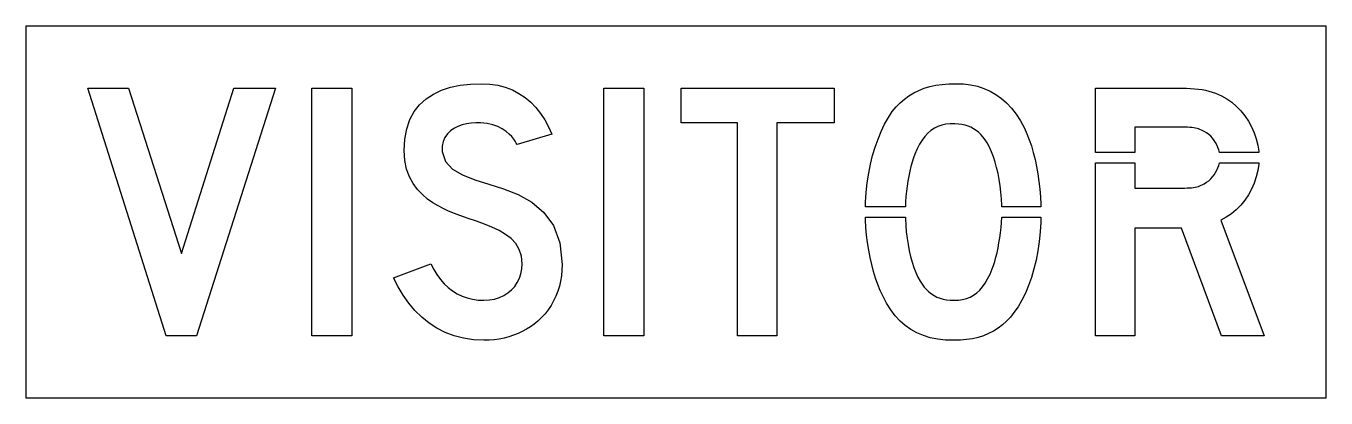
# Model space of a CAD drawing. Extents: x 0 to 63, y 0 to 18.
import ezdxf

# ---------------------------------------------------------------- set-up
doc = ezdxf.new("R2010")
doc.units = 0
doc.layers.add('CUT', color=7, linetype='Continuous')
doc.layers.add('OUTSIDE', color=1, linetype='Continuous')

msp = doc.modelspace()

# ---------------------------------------------------------------- linework, layer by layer
at = {"layer": 'CUT'}
for points in [[(25.8468, 5.406), (25.7712, 5.1624), (25.6788, 4.926), (25.5708, 4.6992), (25.4472, 4.482), (25.3092, 4.2732), (25.1556, 4.0764), (24.9876, 3.8904), (24.8052, 3.7152), (24.6312, 3.5736), (24.4476, 3.4428), (24.2544, 3.3228), (24.0528, 3.2136), (23.844, 3.1164), (23.6256, 3.0312), (23.4012, 2.9592), (23.1708, 2.8992), (22.9344, 2.8512), (22.692, 2.8176), (22.4448, 2.796), (22.194, 2.79), (21.69, 2.814), (21.2088, 2.8884), (20.7528, 3.0084), (20.3196, 3.1728), (19.9128, 3.3792), (19.5312, 3.6264), (19.176, 3.9108), (18.8484, 4.23), (18.5472, 4.584), (18.2748, 4.968), (18.03, 5.3808), (17.8152, 5.8212), (19.626, 6.4944), (19.7604, 6.2208), (19.9128, 5.9688), (20.0808, 5.7384), (20.2644, 5.5308), (20.4612, 5.346), (20.6736, 5.184), (20.898, 5.046), (21.1356, 4.932), (21.384, 4.8432), (21.6444, 4.7784), (21.9144, 4.74), (22.194, 4.7268), (22.4604, 4.7424), (22.7112, 4.7868), (22.9452, 4.86), (23.1612, 4.9608), (23.3568, 5.0844), (23.5308, 5.232), (23.6832, 5.4), (23.8104, 5.5872), (23.9112, 5.7924), (23.9856, 6.0132), (24.0312, 6.2472), (24.0468, 6.4944), (24.0096, 6.8676), (23.9028, 7.1904), (23.7336, 7.4688), (23.5092, 7.71), (23.238, 7.9176), (22.926, 8.1), (22.5816, 8.262), (22.2132, 8.4096), (21.8268, 8.5488), (21.4296, 8.6868), (21.0312, 8.8284), (20.6364, 8.9784), (20.4408, 9.0624), (20.2164, 9.1656), (19.9728, 9.2916), (19.7184, 9.4452), (19.4604, 9.6276), (19.2108, 9.8424), (18.9744, 10.092), (18.762, 10.3788), (18.582, 10.7076), (18.4428, 11.0808), (18.3528, 11.4996), (18.3204, 11.9688), (18.354, 12.528), (18.4488, 13.0272), (18.6048, 13.47), (18.8148, 13.8564), (19.0776, 14.1912), (19.3896, 14.4732), (19.7448, 14.7072), (20.142, 14.8944), (20.5764, 15.036), (21.0444, 15.1344), (21.5436, 15.192), (22.068, 15.21), (22.4772, 15.1908), (22.8648, 15.132), (23.2284, 15.036), (23.5704, 14.9052), (23.8884, 14.7396), (24.1836, 14.5416), (24.4572, 14.3136), (24.7068, 14.0568), (24.9336, 13.7712), (25.1388, 13.4616), (25.32, 13.1256), (25.4784, 12.768), (23.7948, 12.2628), (23.7852, 12.2832), (23.7564, 12.3384), (23.7072, 12.4212), (23.6352, 12.5268), (23.538, 12.6468), (23.4156, 12.774), (23.2644, 12.9024), (23.0832, 13.0236), (22.8708, 13.134), (22.6248, 13.2228), (22.344, 13.2864), (22.026, 13.3152), (21.8016, 13.3188), (21.576, 13.3032), (21.3516, 13.2708), (21.1344, 13.218), (20.928, 13.1436), (20.736, 13.0476), (20.5656, 12.9276), (20.4192, 12.7824), (20.3028, 12.6108), (20.22, 12.4128), (20.1756, 12.1848), (20.1732, 11.9268), (20.3232, 11.4396), (20.6628, 11.0736), (21.1524, 10.7928), (21.7548, 10.5636), (22.4304, 10.3512), (23.142, 10.1208), (23.8488, 9.84), (24.5148, 9.4716), (25.0992, 8.9832), (25.5648, 8.34), (25.8732, 7.5084), (25.9836, 6.4524), (25.9752, 6.1812), (25.9488, 5.916), (25.9068, 5.658)], [(47.16, 10.5756), (47.1048, 10.8684), (47.0388, 11.1492), (46.9644, 11.418), (46.8804, 11.6736), (46.7868, 11.9136), (46.6848, 12.1392), (46.5732, 12.3468), (46.476, 12.498), (46.3752, 12.6324), (46.2708, 12.7524), (46.1592, 12.8592), (46.0428, 12.9516), (45.9204, 13.032), (45.7908, 13.0992), (45.6528, 13.1556), (45.5076, 13.2), (45.3528, 13.2348), (45.1884, 13.2588), (45.0144, 13.2732), (44.79, 13.2732), (44.5788, 13.2528), (44.3808, 13.2096), (44.1948, 13.1448), (44.0208, 13.0572), (43.8576, 12.9468), (43.704, 12.8148), (43.5612, 12.6588), (43.428, 12.48), (43.3032, 12.2772), (43.1868, 12.0504), (43.0776, 11.7996), (43.0068, 11.6136), (42.942, 11.4132), (42.882, 11.1996), (42.8268, 10.9752), (42.7788, 10.7412), (42.7356, 10.5), (42.6996, 10.2528), (42.6696, 10.0008), (42.6456, 9.7452), (42.6288, 9.4896), (42.6188, 9.251), (40.6836, 9.251), (40.6884, 9.4692), (40.7196, 9.9492), (40.77, 10.4172), (40.8384, 10.872), (40.926, 11.3124), (41.0304, 11.7372), (41.1516, 12.144), (41.2896, 12.5316), (41.442, 12.8988), (41.6088, 13.2444), (41.79, 13.566), (41.9832, 13.8636), (42.168, 14.0844), (42.3636, 14.2848), (42.57, 14.4648), (42.7896, 14.6244), (43.0224, 14.7636), (43.2672, 14.8848), (43.5276, 14.9856), (43.8012, 15.0672), (44.0916, 15.1308), (44.3964, 15.1752), (44.718, 15.2016), (45.0576, 15.21), (45.426, 15.1968), (45.7776, 15.1536), (46.11, 15.0828), (46.4244, 14.9808), (46.7232, 14.85), (47.004, 14.6892), (47.2704, 14.4972), (47.5212, 14.2752), (47.7576, 14.0208), (47.9796, 13.734), (48.1872, 13.4148), (48.384, 13.0632), (48.5052, 12.7908), (48.618, 12.5004), (48.7212, 12.1944), (48.8148, 11.8728), (48.8988, 11.5392), (48.9732, 11.1948), (49.0356, 10.8396), (49.0884, 10.4772), (49.1292, 10.1088), (49.1592, 9.7344), (49.1772, 9.3576), (49.1789, 9.251), (47.2845, 9.251), (47.2836, 9.3132), (47.268, 9.6408), (47.2416, 9.9612), (47.2056, 10.2732)], [(4.974, 15), (7.542, 6.9996), (10.0692, 15), (12.09, 15), (8.2584, 3), (6.7848, 3), (2.9952, 15)], [(15.7944, 3), (13.8576, 3), (13.8576, 15), (15.7944, 15)], [(29.9412, 3), (28.0044, 3), (28.0044, 15), (29.9412, 15)], [(34.488, 13.3152), (31.752, 13.3152), (31.752, 15), (39.162, 15), (39.162, 13.3152), (36.3828, 13.3152), (36.3828, 3), (34.488, 3)], [(57.6516, 12.3576), (57.582, 12.4656), (57.5016, 12.5676), (57.4128, 12.6624), (57.3168, 12.7488), (57.2112, 12.8268), (57.0996, 12.8952), (57.0276, 12.9348), (56.9604, 12.9684), (56.8932, 12.9984), (56.8248, 13.0236), (56.754, 13.0452), (56.6784, 13.0632), (56.5956, 13.0776), (56.5044, 13.0884), (56.4012, 13.0956), (56.2848, 13.1016), (56.1528, 13.104), (56.0052, 13.1052), (53.7312, 13.1052), (53.7312, 11.8826), (51.8364, 11.8826), (51.8364, 15), (55.794, 15), (56.0196, 14.9976), (56.2344, 14.9928), (56.4372, 14.982), (56.6316, 14.9676), (56.8164, 14.9472), (56.994, 14.9208), (57.1644, 14.8884), (57.3288, 14.85), (57.4872, 14.8044), (57.642, 14.7516), (57.7932, 14.6904), (57.942, 14.6208), (58.1988, 14.4792), (58.4412, 14.3088), (58.6692, 14.112), (58.8792, 13.8924), (59.07, 13.6524), (59.2416, 13.3944), (59.3904, 13.122), (59.5164, 12.8376), (59.6172, 12.5424), (59.6916, 12.2424), (59.7372, 11.9376), (59.7398, 11.8826), (57.8341, 11.8826), (57.834, 11.8836), (57.804, 12.006), (57.7644, 12.1272), (57.7128, 12.2448)], [(53.7312, 11.3806), (53.7312, 10.158), (56.0052, 10.158), (56.1444, 10.1592), (56.2704, 10.1616), (56.3832, 10.1676), (56.4852, 10.1748), (56.5776, 10.1856), (56.6628, 10.2), (56.742, 10.218), (56.8152, 10.2384), (56.8872, 10.2648), (56.9568, 10.2948), (57.0276, 10.3284), (57.0996, 10.368), (57.2112, 10.4364), (57.3168, 10.5144), (57.4128, 10.6008), (57.5016, 10.6956), (57.582, 10.7976), (57.6516, 10.9056), (57.7128, 11.0184), (57.7644, 11.136), (57.804, 11.256), (57.834, 11.3796), (57.8341, 11.3806), (59.7401, 11.3806), (59.7372, 11.316), (59.6904, 11.004), (59.6172, 10.6956), (59.5152, 10.3968), (59.388, 10.1076), (59.2368, 9.8316), (59.0616, 9.5712), (58.866, 9.33), (58.6512, 9.1092), (58.4172, 8.9124), (58.1664, 8.742), (57.9, 8.6004), (60.0048, 3), (57.942, 3), (56.0052, 8.2212), (53.7312, 8.2212), (53.7312, 3), (51.8364, 3), (51.8364, 11.3806)], [(48.7272, 5.8308), (48.5904, 5.4384), (48.4368, 5.0712), (48.2676, 4.7292), (48.0804, 4.4172), (47.8776, 4.1364), (47.7036, 3.9156), (47.5164, 3.7152), (47.3172, 3.5352), (47.106, 3.3756), (46.8828, 3.2364), (46.6464, 3.1152), (46.398, 3.0144), (46.1376, 2.9328), (45.8652, 2.8692), (45.5796, 2.8248), (45.282, 2.7984), (44.9724, 2.79), (44.5644, 2.8032), (44.1816, 2.8464), (43.824, 2.9172), (43.488, 3.0192), (43.1748, 3.15), (42.8832, 3.3108), (42.612, 3.5028), (42.3588, 3.7248), (42.1248, 3.9792), (41.9076, 4.266), (41.706, 4.5852), (41.52, 4.9368), (41.3976, 5.2008), (41.2824, 5.4876), (41.1756, 5.7936), (41.0772, 6.1152), (40.9884, 6.4524), (40.9092, 6.8004), (40.842, 7.1568), (40.7844, 7.5192), (40.7388, 7.8852), (40.7052, 8.2524), (40.6848, 8.6184), (40.6822, 8.749), (42.6188, 8.749), (42.6204, 8.6628), (42.636, 8.346), (42.6612, 8.0328), (42.6972, 7.7232), (42.744, 7.4208), (42.7992, 7.1268), (42.864, 6.8424), (42.9396, 6.5712), (43.0236, 6.3144), (43.1172, 6.0744), (43.2192, 5.8536), (43.3308, 5.6532), (43.428, 5.502), (43.5312, 5.3652), (43.6404, 5.2416), (43.7568, 5.1312), (43.8792, 5.0352), (44.01, 4.9524), (44.148, 4.8828), (44.2944, 4.8264), (44.4504, 4.782), (44.6148, 4.7508), (44.7888, 4.7328), (44.9724, 4.7268), (45.1872, 4.7364), (45.3876, 4.7652), (45.576, 4.8156), (45.7524, 4.8852), (45.918, 4.9764), (46.0728, 5.0892), (46.218, 5.2236), (46.3548, 5.3808), (46.4832, 5.5608), (46.6032, 5.7648), (46.7172, 5.9916), (46.8252, 6.2424), (46.8876, 6.4104), (46.9476, 6.6), (47.004, 6.8064), (47.058, 7.026), (47.1072, 7.2588), (47.1516, 7.5), (47.1912, 7.7472), (47.2248, 7.998), (47.2524, 8.2488), (47.2716, 8.4984), (47.2848, 8.742), (47.2849, 8.749), (49.1785, 8.749), (49.1736, 8.5056), (49.1448, 8.0352), (49.098, 7.5708), (49.032, 7.1148), (48.948, 6.672), (48.846, 6.2424)]]:
    msp.add_lwpolyline(points, close=True, dxfattribs=at)
at = {"layer": 'OUTSIDE'}
msp.add_lwpolyline([(0, 0), (63, 0), (63, 18), (0, 18)], close=True, dxfattribs=at)

doc.saveas('drawing.dxf')
